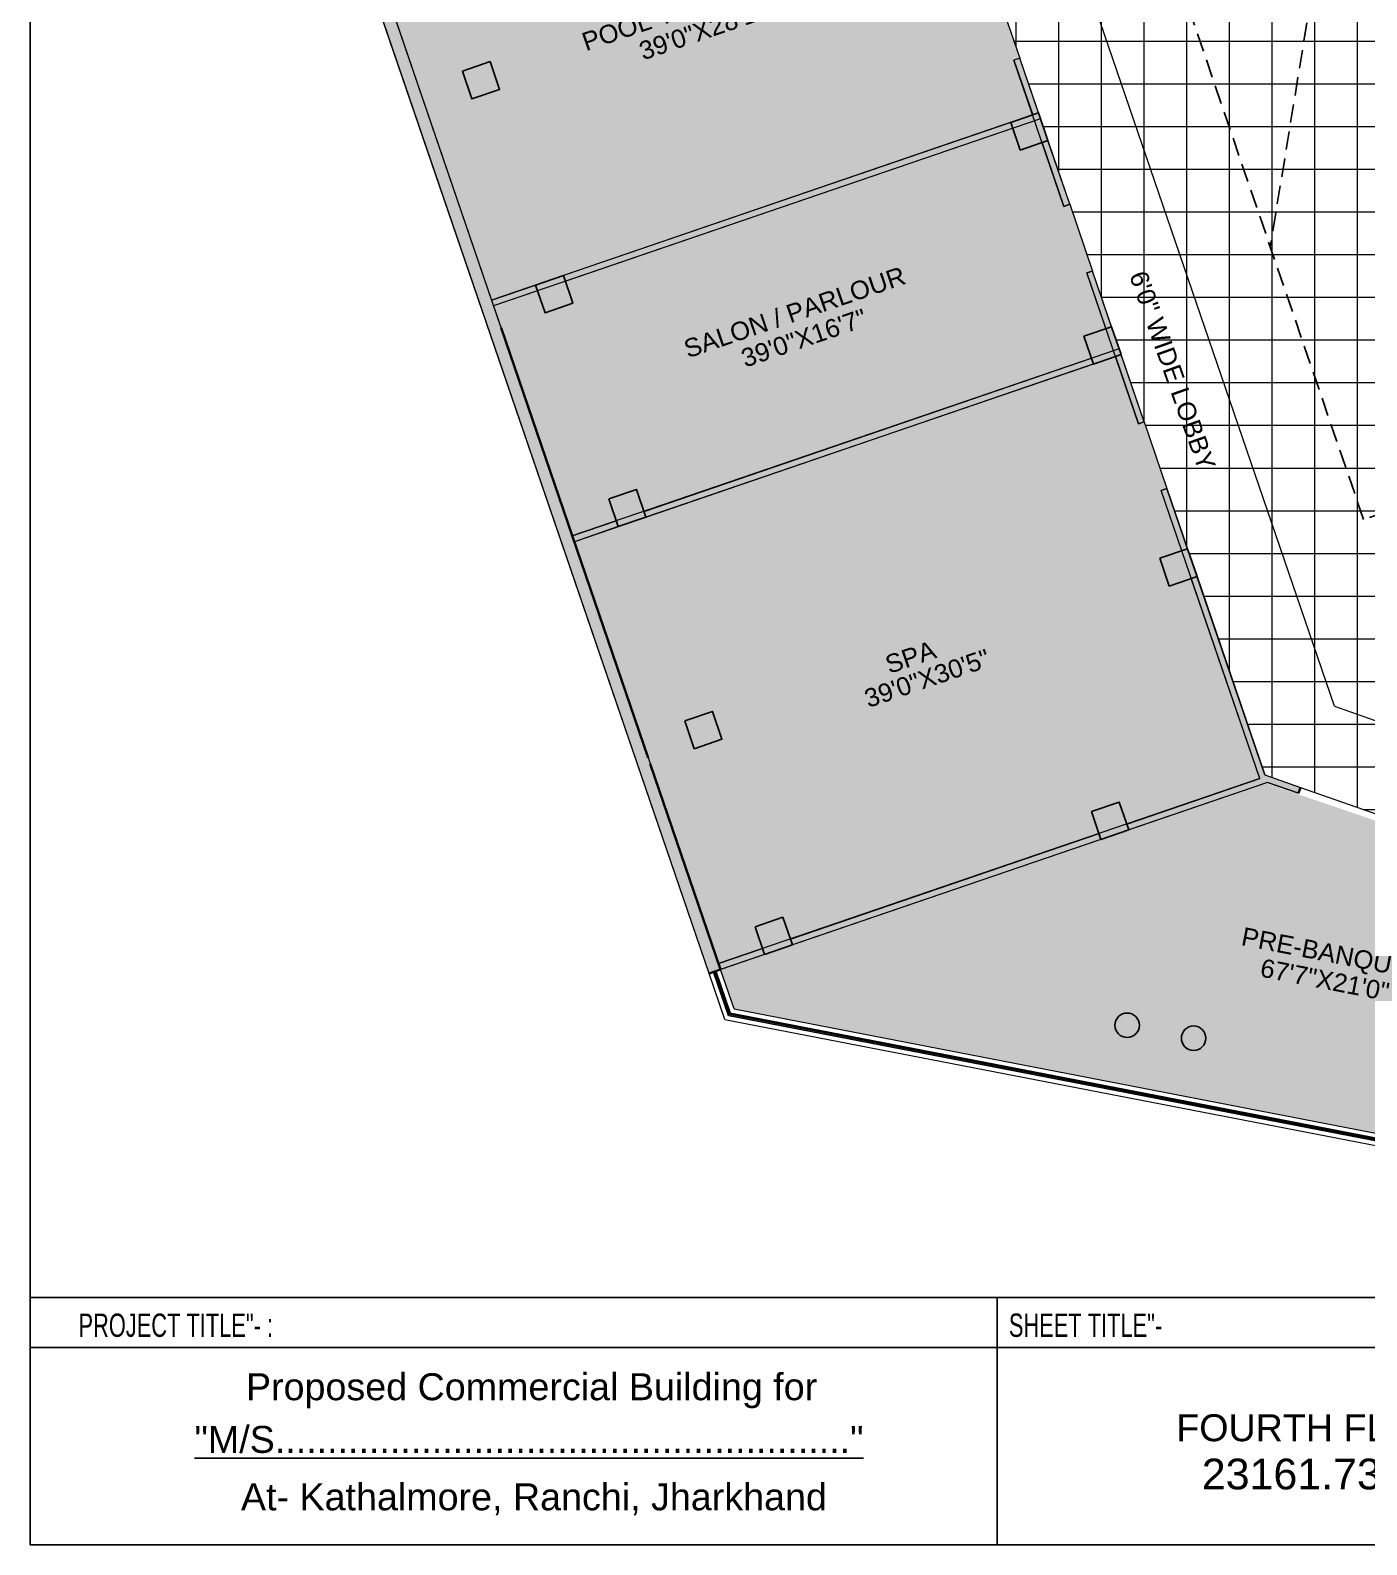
# Model space of a CAD drawing. Header units: inches. Extents: x -13956017 to 293115509, y -946740 to -305538.
# Drawn here: x 1211020 to 1212113, y -918232 to -916992 of the extents above; entities that cross this region are included whole.
import ezdxf
from ezdxf.enums import TextEntityAlignment as Align

# ---------------------------------------------------------------- set-up
doc = ezdxf.new("R2010")
doc.units = ezdxf.units.IN
doc.header["$LTSCALE"] = 6
doc.linetypes.add('DASHED', pattern=[0.75, 0.5, -0.25])
for name, color, linetype in [('BND', 1, 'Continuous'), ('WAL', 7, 'Continuous'), ('WID', 4, 'Continuous')]:
    doc.layers.add(name, color=color, linetype=linetype)
for name, color, linetype, lineweight in [('column', 240, 'Continuous', 25), ('floor hatch', 135, 'Continuous', 13), ('W', 250, 'Continuous', 5), ('wall', 7, 'Continuous', 30), ('wall high', 7, 'Continuous', 30)]:
    doc.layers.add(name, color=color, linetype=linetype, lineweight=lineweight)
doc.styles.add('ARI', font='arial.ttf')
doc.styles.add('style2', font='eurr____.ttf')

msp = doc.modelspace()

# ---------------------------------------------------------------- hatches: boundary and pattern name
at = {"layer": 'column', "ltscale": 10}
h = msp.add_hatch(color=256, dxfattribs=at)
h.dxf.hatch_style = 1
h.paths.add_polyline_path([(1211373.2, -917025.8), (1211395.9, -917018), (1211403.6, -917040.8), (1211380.9, -917048.5)])
h = msp.add_hatch(color=256, dxfattribs=at)
h.dxf.hatch_style = 1
h.paths.add_polyline_path([(1211821.9, -917067.8), (1211844.6, -917060), (1211852.4, -917082.7), (1211829.7, -917090.5)])
h = msp.add_hatch(color=256, dxfattribs=at)
h.dxf.hatch_style = 1
h.paths.add_polyline_path([(1211433.1, -917200.9), (1211455.8, -917193.1), (1211463.5, -917215.8), (1211440.8, -917223.6)])
h = msp.add_hatch(color=256, dxfattribs=at)
h.dxf.hatch_style = 1
h.paths.add_polyline_path([(1211881.8, -917242.8), (1211904.5, -917235.1), (1211912.3, -917257.8), (1211889.6, -917265.6)])
h = msp.add_hatch(color=256, dxfattribs=at)
h.dxf.hatch_style = 1
h.paths.add_polyline_path([(1211492.9, -917375.9), (1211515.6, -917368.1), (1211523.4, -917390.8), (1211500.7, -917398.6)])
h = msp.add_hatch(color=256, dxfattribs=at)
h.dxf.hatch_style = 1
h.paths.add_polyline_path([(1211944, -917424.5), (1211966.7, -917416.7), (1211974.4, -917439.5), (1211951.7, -917447.2)])
h = msp.add_hatch(color=256, dxfattribs=at)
h.dxf.hatch_style = 1
h.paths.add_polyline_path([(1211555.1, -917557.6), (1211577.8, -917549.8), (1211585.6, -917572.5), (1211562.9, -917580.3)])
h = msp.add_hatch(color=256, dxfattribs=at)
h.dxf.hatch_style = 1
h.paths.add_polyline_path([(1211888, -917631.8), (1211910.8, -917624), (1211918.5, -917646.7), (1211895.8, -917654.5)])
h = msp.add_hatch(color=256, dxfattribs=at)
h.dxf.hatch_style = 1
h.paths.add_polyline_path([(1211612.7, -917726), (1211635.4, -917718.2), (1211643.2, -917740.9), (1211620.5, -917748.7)])
h = msp.add_hatch(color=256, dxfattribs=at)
h.dxf.hatch_style = 1
edge = h.paths.add_edge_path()
edge.add_arc((1211917.2, -917806.6), 10, 0, 360)
h = msp.add_hatch(color=256, dxfattribs=at)
h.dxf.hatch_style = 1
edge = h.paths.add_edge_path()
edge.add_arc((1211971.6, -917817.2), 10, 0, 360)
at = {"layer": 'floor hatch', "ltscale": 5}
h = msp.add_hatch(dxfattribs=at)
h.set_pattern_fill('NET', color=9, scale=11, angle=90)
h.set_pattern_definition([(90, (225125.152, -30674.727), (-34.925, 2e-15), []), (180, (225125.152, -30674.727), (-4e-15, -34.925), [])])
h.paths.add_polyline_path([(1212321.3, -916114.3), (1212368.7, -916072), (1212365.3, -916068.3), (1212399.3, -916038), (1212402.6, -916041.7), (1212426.5, -916020.4), (1212486.8, -916087.9), (1212435.3, -916133.9), (1212892.1, -916645.7), (1212832.1, -916749.5), (1212728.9, -916688.3), (1212160.5, -917647.6), (1212030, -917601.8), (1211729.4, -916723.2), (1211615.9, -916762.1), (1211558.3, -916593.8), (1212393.2, -916194.8)])
at = {"layer": 'W', "ltscale": 10}
h = msp.add_hatch(color=256, dxfattribs=at)
h.dxf.hatch_style = 1
h.paths.add_polyline_path([(1211780, -916886.6), (1211784.7, -916885), (1211737.2, -916745.9), (1211732.4, -916747.5)])
h.paths.add_polyline_path([(1211805.9, -916962.2), (1211810.6, -916960.6), (1211792.5, -916907.7), (1211787.8, -916909.3)])
h.paths.add_polyline_path([(1211839.9, -917061.7), (1211844.6, -917060), (1211829.3, -917015.2), (1211824.5, -917016.8)])
h.paths.add_polyline_path([(1211865.5, -917136.5), (1211870.2, -917134.8), (1211852.4, -917082.7), (1211847.7, -917084.4)])
h.paths.add_polyline_path([(1211899.8, -917236.7), (1211904.5, -917235.1), (1211888.9, -917189.4), (1211884.2, -917191.1)])
h.paths.add_polyline_path([(1211926.4, -917314.4), (1211931.1, -917312.8), (1211912.3, -917257.8), (1211907.6, -917259.4)])
h.paths.add_polyline_path([(1211945, -917369), (1211949.8, -917367.4), (1211966.7, -917416.7), (1211961.9, -917418.4)])
h.paths.add_polyline_path([(1211969.7, -917441.1), (1211974.4, -917439.5), (1212030, -917601.8), (1212059.1, -917612), (1212057.5, -917616.8), (1212032.1, -917607.9), (1211918.5, -917646.7), (1211916.9, -917642), (1212025.7, -917604.8)])
h.paths.add_polyline_path([(1211641.6, -917736.2), (1211894.2, -917649.7), (1211895.8, -917654.5), (1211643.2, -917740.9)])
h.paths.add_polyline_path([(1212131.5, -917642.7), (1212133.2, -917638), (1212160.5, -917647.6), (1212248.7, -917498.7), (1212253, -917501.3), (1212164.8, -917650.1), (1212263.7, -917708.7), (1212261.2, -917713.1), (1212158.4, -917652.1)])
h.paths.add_polyline_path([(1212284.4, -917721), (1212514.1, -917857.1), (1212511.5, -917861.4), (1212281.8, -917725.3)])
h.paths.add_polyline_path([(1212260.9, -917478.1), (1212287.9, -917432.5), (1212292.2, -917435.1), (1212265.2, -917480.6)])
h.paths.add_polyline_path([(1212322.9, -917373.5), (1212327.2, -917376), (1212350.9, -917336.1), (1212346.5, -917333.6)])
h.paths.add_polyline_path([(1213103.1, -916910), (1213144.4, -916934.5), (1212573.5, -917898.1), (1212532.2, -917873.6), (1212534.7, -917869.3), (1212567.4, -917888.7), (1213130.7, -916938), (1213098, -916918.6)])
h.paths.add_polyline_path([(1212358.8, -917312.9), (1212363.1, -917315.5), (1212445.2, -917176.9), (1212440.9, -917174.4)])
h.paths.add_polyline_path([(1212453.1, -917153.8), (1212535.2, -917015.2), (1212539.5, -917017.8), (1212457.4, -917156.3)])
h.paths.add_polyline_path([(1212547.4, -916994.6), (1212576.9, -916944.9), (1212579, -916946.1), (1212581.2, -916947.4), (1212551.7, -916997.1)], flags=17)
h.paths.add_polyline_path([(1212611.9, -916885.8), (1212629.5, -916856.1), (1212633.8, -916858.6), (1212616.2, -916888.3)])
h.paths.add_polyline_path([(1212646, -916838), (1212720.9, -916711.5), (1212716.6, -916709), (1212641.7, -916835.4)])
h.paths.add_polyline_path([(1212744.4, -916709.1), (1212749.5, -916700.5), (1212832.1, -916749.5), (1212842.2, -916732.4), (1212846.5, -916734.9), (1212836.4, -916752), (1213082.4, -916897.8), (1213077.4, -916906.4)])
h.paths.add_polyline_path([(1213094.5, -916904.9), (1213167.9, -916781.1), (1213176.5, -916786.2), (1213103.1, -916910)])
h.paths.add_polyline_path([(1212910, -916629.7), (1213109.2, -916451.9), (1213112.5, -916455.7), (1212913.3, -916633.4)], flags=17)
h.paths.add_polyline_path([(1212824.4, -916569.8), (1212828.1, -916566.5), (1212883.2, -916628.2), (1212879.4, -916631.5)], flags=17)
h.paths.add_polyline_path([(1212883.9, -916662), (1212893, -916646.7), (1212895.4, -916649.4), (1212899.2, -916646.1), (1212888.2, -916664.6)])
h.paths.add_polyline_path([(1212744.3, -916480.1), (1212748, -916476.7), (1212797.8, -916532.6), (1212794.1, -916535.9)], flags=17)
h.paths.add_polyline_path([(1212762.2, -916464.1), (1212961.4, -916286.3), (1212958.1, -916282.6), (1212758.9, -916460.3)], flags=17)
h.paths.add_polyline_path([(1212728.3, -916462.2), (1212732, -916458.8), (1212702.3, -916425.5), (1212698.5, -916428.8)], flags=17)
h.paths.add_polyline_path([(1212593.1, -916310.7), (1212596.9, -916307.4), (1212672, -916391.6), (1212668.3, -916394.9)])
h.paths.add_polyline_path([(1212577.1, -916292.8), (1212580.9, -916289.5), (1212519.7, -916220.9), (1212516, -916224.3)])
h.paths.add_polyline_path([(1212485.7, -916190.4), (1212489.5, -916187), (1212455, -916148.5), (1212451.3, -916151.8)])
h.paths.add_polyline_path([(1212453.2, -916117.9), (1212486.8, -916087.9), (1212481.4, -916081.9), (1212488.8, -916075.2), (1212494.3, -916081.3), (1212652.4, -915940.1), (1212659.1, -915947.6), (1212459.9, -916125.4)])
h.paths.add_polyline_path([(1212677, -915931.6), (1212704.1, -915907.4), (1212705.3, -915906.3), (1213004.3, -916241.3), (1212976, -916266.6), (1212979.3, -916270.3), (1213007.6, -916245), (1213155.5, -916410.6), (1213127.1, -916435.9), (1213130.4, -916439.7), (1213158.8, -916414.4), (1213294.8, -916566.8), (1213256.6, -916631.4), (1213265.2, -916636.5), (1213307.2, -916565.6), (1212706.1, -915892.2), (1212670.3, -915924.1)])
h.paths.add_polyline_path([(1213077.6, -916536.9), (1213082.7, -916528.3), (1213144.7, -916565.1), (1213139.6, -916573.7)], flags=17)
h = msp.add_hatch(color=256, dxfattribs=at)
h.dxf.hatch_style = 1
h.paths.add_polyline_path([(1211317.8, -916864), (1211321, -916873.5), (1211285.1, -916885.8), (1211397.1, -917213.2), (1211433.1, -917200.9), (1211434.7, -917205.6), (1211398.7, -917217.9), (1211463.1, -917406.2), (1211499.1, -917393.9), (1211500.7, -917398.6), (1211464.8, -917410.9), (1211582.9, -917756.2), (1211618.9, -917743.9), (1211620.5, -917748.7), (1211575.1, -917764.2), (1211272.4, -916879.6)])
h = msp.add_hatch(color=256, dxfattribs=at)
h.dxf.hatch_style = 1
h.paths.add_polyline_path([(1211457.4, -917197.8), (1211823.5, -917072.5), (1211821.9, -917067.8), (1211455.8, -917193.1)])
h.paths.add_polyline_path([(1211521.8, -917386.1), (1211888, -917260.8), (1211889.6, -917265.6), (1211523.4, -917390.8)])
at = {"layer": 'WAL', "lineweight": 9, "ltscale": 100, "true_color": 0xf5c8bc}
h = msp.add_hatch(color=254, dxfattribs=at)
h.dxf.hatch_style = 1
h.paths.add_polyline_path([(1211285.1, -916885.8), (1211321, -916873.5), (1211325.6, -916886.7), (1211348.3, -916879), (1211343.8, -916865.7), (1211709.9, -916740.4), (1211714.5, -916753.7), (1211732.4, -916747.5), (1211780, -916886.6), (1211762, -916892.8), (1211769.8, -916915.5), (1211787.8, -916909.3), (1211805.9, -916962.2), (1211810.6, -916960.6), (1211829.3, -917015.2), (1211824.5, -917016.8), (1211839.9, -917061.7), (1211397.1, -917213.2)])
at = {"layer": 'WAL', "lineweight": 9, "ltscale": 100, "true_color": 0xd3b996}
h = msp.add_hatch(color=253, dxfattribs=at)
h.dxf.hatch_style = 1
h.paths.add_polyline_path([(1211398.7, -917217.9), (1211823.5, -917072.5), (1211829.7, -917090.5), (1211847.7, -917084.4), (1211865.5, -917136.5), (1211870.2, -917134.8), (1211888.9, -917189.4), (1211884.2, -917191), (1211899.8, -917236.7), (1211881.8, -917242.8), (1211888, -917260.8), (1211463.1, -917406.2)])
h = msp.add_hatch(color=253, dxfattribs=at)
h.dxf.hatch_style = 1
h.paths.add_polyline_path([(1211464.8, -917410.9), (1211907.6, -917259.4), (1211926.4, -917314.4), (1211931.1, -917312.8), (1211949.8, -917367.4), (1211945, -917369), (1211961.9, -917418.4), (1211944, -917424.5), (1211951.7, -917447.2), (1211969.7, -917441.1), (1212025.7, -917604.8), (1211916.9, -917642), (1211910.8, -917624), (1211888, -917631.8), (1211894.2, -917649.7), (1211641.6, -917736.2), (1211635.4, -917718.2), (1211612.7, -917726), (1211618.9, -917743.9), (1211582.9, -917756.2)])
at = {"layer": 'WAL', "lineweight": 9, "ltscale": 100, "true_color": 0x768bea}
h = msp.add_hatch(color=171, dxfattribs=at)
h.dxf.hatch_style = 1
h.paths.add_polyline_path([(1211584.5, -917761), (1212030.4, -917608.5), (1212158.4, -917652.1), (1212564.9, -917893), (1212518.1, -917971.9), (1211595.5, -917793.2)])

# ---------------------------------------------------------------- linework, layer by layer
at = {"layer": 'BND', "linetype": 'DASHED', "ltscale": 5}
for p, q in [((1212177, -916298.1, 3969.1), (1212034.3, -917169.6, 3969.1)), ((1212110.7, -917392.8, 3969.1), (1211798.1, -916479.2, 3969.1)), ((1212257.5, -917342.6, 3969.1), (1212110.7, -917392.8, 3969.1))]:
    msp.add_line(p, q, dxfattribs=at)
at = {"layer": 'column', "ltscale": 10, "elevation": 3969.1}
for points in [[(1211373.2, -917025.8), (1211395.9, -917018), (1211403.6, -917040.8), (1211380.9, -917048.5), (1211373.2, -917025.8)], [(1211821.9, -917067.8), (1211844.6, -917060), (1211852.4, -917082.7), (1211829.7, -917090.5), (1211821.9, -917067.8)], [(1211433.1, -917200.9), (1211455.8, -917193.1), (1211463.5, -917215.8), (1211440.8, -917223.6), (1211433.1, -917200.9)], [(1211881.8, -917242.8), (1211904.5, -917235.1), (1211912.3, -917257.8), (1211889.6, -917265.6), (1211881.8, -917242.8)], [(1211492.9, -917375.9), (1211515.6, -917368.1), (1211523.4, -917390.8), (1211500.7, -917398.6), (1211492.9, -917375.9)], [(1211944, -917424.5), (1211966.7, -917416.7), (1211974.4, -917439.5), (1211951.7, -917447.2), (1211944, -917424.5)], [(1211555.1, -917557.6), (1211577.8, -917549.8), (1211585.6, -917572.5), (1211562.9, -917580.3), (1211555.1, -917557.6)], [(1211888, -917631.8), (1211910.8, -917624), (1211918.5, -917646.7), (1211895.8, -917654.5), (1211888, -917631.8)], [(1211612.7, -917726), (1211635.4, -917718.2), (1211643.2, -917740.9), (1211620.5, -917748.7), (1211612.7, -917726)]]:
    msp.add_lwpolyline(points, dxfattribs=at)
at = {"layer": 'column', "ltscale": 10}
for centre in [(1211917.2, -917806.6, 3969.1), (1211971.6, -917817.2, 3969.1)]:
    msp.add_circle(centre, 10, dxfattribs=at)
at = {"layer": 'W', "ltscale": 10}
for p, q in [((1212086.8, -917545.5, 3969.1), (1211732.7, -916510.4, 3969.1)), ((1211575.1, -917764.2, 3969.1), (1211272.4, -916879.6, 3969.1)), ((1211404.9, -917235.9, 3969.1), (1211285.1, -916885.8, 3969.1)), ((1211810.6, -916960.6), (1211829.3, -917015.2, 3969.1)), ((1211829.3, -917015.2), (1211824.5, -917016.8)), ((1211870.2, -917134.8, 3969.1), (1211829.3, -917015.2, 3969.1)), ((1211865.5, -917136.5, 3969.1), (1211824.5, -917016.8, 3969.1)), ((1211844.6, -917060, 3969.1), (1211397.1, -917213.2, 3969.1)), ((1211846.2, -917064.8, 3969.1), (1211398.7, -917217.9, 3969.1)), ((1211870.2, -917134.8), (1211865.5, -917136.5)), ((1211870.2, -917134.8), (1211888.9, -917189.4, 3969.1)), ((1211888.9, -917189.4), (1211884.2, -917191)), ((1211931.1, -917312.8, 3969.1), (1211888.9, -917189.4, 3969.1)), ((1211926.4, -917314.4, 3969.1), (1211884.2, -917191, 3969.1)), ((1211910.7, -917253.1, 3969.1), (1211463.1, -917406.2, 3969.1)), ((1211912.3, -917257.8, 3969.1), (1211464.8, -917410.9, 3969.1)), ((1211931.1, -917312.8), (1211926.4, -917314.4)), ((1211931.1, -917312.8), (1211949.8, -917367.4, 3969.1)), ((1211949.8, -917367.4), (1211945, -917369)), ((1212025.7, -917604.8, 3969.1), (1211945, -917369, 3969.1)), ((1212030, -917601.8, 3969.1), (1211949.8, -917367.4, 3969.1)), ((1212086.8, -917545.5, 3049.1), (1212128.6, -917560.1, 1734.9)), ((1212025.7, -917604.8, 3969.1), (1211582.9, -917756.2, 3969.1)), ((1212032.1, -917607.9, 3969.1), (1211584.5, -917761, 3969.1)), ((1212030, -917601.8, 4085.8), (1212059.1, -917612, 3171)), ((1212032.1, -917607.9, 3969.1), (1212057.5, -917616.8, 3171)), ((1212059.1, -917612, 3171), (1212133.2, -917638, 844.1)), ((1211587.9, -917802, 3969.1), (1211575.1, -917764.2, 3969.1)), ((1211595.5, -917793.2, 3969.1), (1211584.5, -917761, 3969.1)), ((1211595.5, -917793.2, 3969.1), (1212518.1, -917971.9, 3969.1)), ((1211587.9, -917802, 3969.1), (1212523.2, -917983, 3969.1))]:
    msp.add_line(p, q, dxfattribs=at)
at = {"layer": 'W', "lineweight": 30, "ltscale": 10}
for p, q in [((1211525.3, -917587.8, 3969.1), (1211404.9, -917235.9, 3969.1)), ((1211584.5, -917761, 3969.1), (1211526.9, -917592.6, 3969.1)), ((1212057.5, -917616.8, 3171), (1212059.1, -917612, 3171)), ((1211584.5, -917761, 3969.1), (1211575.1, -917764.2, 3969.1))]:
    msp.add_line(p, q, dxfattribs=at)
at = {"layer": 'W', "lineweight": 5, "ltscale": 20}
msp.add_line((1211019.5, -918029.5), (1211758.2, -918029.5), dxfattribs=at)
at = {"layer": 'W', "ltscale": 10, "elevation": 3969.1}
for points in [[(1211317.8, -916864), (1211321, -916873.5), (1211285.1, -916885.8), (1211397.1, -917213.2), (1211433.1, -917200.9), (1211434.7, -917205.6), (1211398.7, -917217.9), (1211463.1, -917406.2), (1211499.1, -917393.9), (1211500.7, -917398.6), (1211464.8, -917410.9), (1211582.9, -917756.2), (1211618.9, -917743.9), (1211620.5, -917748.7), (1211575.1, -917764.2), (1211272.4, -916879.6)], [(1211839.9, -917061.7), (1211844.6, -917060), (1211829.3, -917015.2), (1211824.5, -917016.8)], [(1211457.4, -917197.8), (1211823.5, -917072.5), (1211821.9, -917067.8), (1211455.8, -917193.1)], [(1211899.8, -917236.7), (1211904.5, -917235.1), (1211888.9, -917189.4), (1211884.2, -917191.1)], [(1211521.8, -917386.1), (1211888, -917260.8), (1211889.6, -917265.6), (1211523.4, -917390.8)], [(1211969.7, -917441.1), (1211974.4, -917439.5), (1212030, -917601.8), (1212059.1, -917612), (1212057.5, -917616.8), (1212032.1, -917607.9), (1211918.5, -917646.7), (1211916.9, -917642), (1212025.7, -917604.8)], [(1211641.6, -917736.2), (1211894.2, -917649.7), (1211895.8, -917654.5), (1211643.2, -917740.9)]]:
    msp.add_lwpolyline(points, close=True, dxfattribs=at)
at = {"layer": 'W', "ltscale": 10}
for points in [[(1211865.5, -917136.5), (1211870.2, -917134.8), (1211852.4, -917082.7), (1211847.7, -917084.4)], [(1211926.4, -917314.4), (1211931.1, -917312.8), (1211912.3, -917257.8), (1211907.6, -917259.4)], [(1211945, -917369), (1211949.8, -917367.4), (1211966.7, -917416.7), (1211961.9, -917418.4)]]:
    msp.add_lwpolyline(points, close=True, dxfattribs=at)
at = {"layer": 'wall high', "lineweight": 25}
for p, q in [((1211019.5, -918029.5), (1212819, -918029.5)), ((1211019.5, -918029.5), (1212819, -918029.5)), ((1211019.5, -918029.5), (1212819, -918029.5)), ((1211019.5, -918029.5), (1212819, -918029.5)), ((1211019.5, -918029.5), (1211019.5, -918231.7)), ((1212819, -918029.5), (1211019.5, -918029.5)), ((1211810.7, -918029.5), (1211810.7, -918231.7)), ((1211019.5, -918070.3), (1211107.8, -918070.3)), ((1211107.8, -918070.3), (1212399.1, -918070.3)), ((1211019.5, -918231.7), (1212819, -918231.7))]:
    msp.add_line(p, q, dxfattribs=at)
for points in [[(1211019.5, -915474.2), (1213325.4, -915474.2), (1213325.4, -918029.5), (1211019.5, -918029.5)], [(1211019.5, -918231.7), (1212819, -918231.7), (1212819, -918029.5), (1211019.5, -918029.5)]]:
    msp.add_lwpolyline(points, close=True, dxfattribs=at)
at = {"layer": 'WID', "ltscale": 10}
for p, q in [((1211590.9, -917798.5, 3969.1), (1211578.8, -917762.9, 3969.1)), ((1211591.7, -917797.6, 3969.1), (1211579.8, -917762.6, 3969.1)), ((1211592.4, -917796.7, 3969.1), (1211580.7, -917762.3, 3969.1)), ((1211592.4, -917796.7, 3969.1), (1212520.2, -917976.3, 3969.1)), ((1211590.9, -917798.5, 3969.1), (1212521.2, -917978.6, 3969.1)), ((1211591.7, -917797.6, 3969.1), (1212520.7, -917977.4, 3969.1))]:
    msp.add_line(p, q, dxfattribs=at)

# ---------------------------------------------------------------- texts
at = {"layer": 'wall', "lineweight": 25, "style": 'ARI'}
for s, rotation, p in [('POOL TABLE ROOM', 18.8875, (1211474.3, -917009.6, -3969.1)), ('39\'0"X28\'10"', 18.8875, (1211521.1, -917017.1, -3969.1)), ('SALON / PARLOUR', 18.8875, (1211557.7, -917260.9, -3969.1)), ('6\'0" WIDE LOBBY', 289.5438, (1211918.7, -917192.8, -3969.1)), ('39\'0"X16\'7"', 18.8875, (1211604.6, -917268.5, -3969.1)), ('39\'0"X30\'5"', 18.8875, (1211705.4, -917547, -3969.1)), ('SPA', 18.8875, (1211722.5, -917519.2, -3969.1)), ('PRE-BANQUET ', 349.0431, (1212009.8, -917740.9, -3969.1)), ('67\'7"X21\'0"', 349.0431, (1212025.2, -917766.6, -3969.1))]:
    msp.add_text(s, height=15, rotation=rotation, dxfattribs=at).set_placement(p)
at = {"layer": 'wall', "style": 'ARI'}
for s, p in [('Proposed Commercial Building for', (1211429.8, -918102.4)), ('At- Kathalmore, Ranchi, Jharkhand', (1211431.7, -918192.5))]:
    msp.add_text(s, height=22.059, rotation=0.0024, dxfattribs=at).set_placement(p, align=Align.MIDDLE_CENTER)
at = {"layer": 'wall high', "lineweight": 25, "style": 'style2', "width": 0.7}
for s, p in [('PROJECT TITLE"- :', (1211059, -918061.6)), ('SHEET TITLE"-', (1211820.4, -918061.6))]:
    msp.add_text(s, height=19.086, rotation=360, dxfattribs=at).set_placement(p)
at = {"layer": 'wall high', "lineweight": 25, "style": 'ARI'}
for s, height, p in [('FOURTH FLOOR PLAN', 22.044, (1211957.4, -918147)), ('23161.73 SQ. FT.', 25.153, (1211978.3, -918186.4))]:
    msp.add_text(s, height=height, rotation=0.0024, dxfattribs=at).set_placement(p)
msp.add_text('%%U"M/S......................................................."', height=22.059, rotation=0.0024, dxfattribs=at).set_placement((1211427.7, -918145.5), align=Align.MIDDLE_CENTER)

doc.saveas('drawing.dxf')
